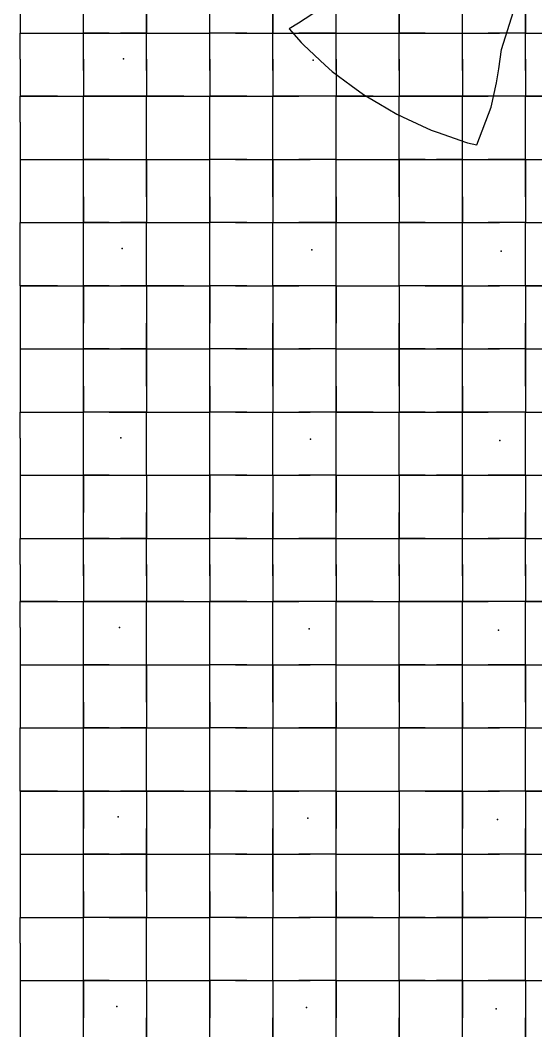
# Model space of a CAD drawing. Header units: metres. Extents: x 0 to 438, y -24 to 612.
# Drawn here: x 0 to 73.5, y 109.8 to 253.8 of the extents above; entities that cross this region are included whole.
import ezdxf

# ---------------------------------------------------------------- set-up
doc = ezdxf.new("R2010")
doc.units = ezdxf.units.M
doc.layers.add('LAYER_01_CUT', color=7, linetype='Continuous')
doc.layers.add('LAYER_04_GRID', color=7, linetype='Continuous')

msp = doc.modelspace()

# ---------------------------------------------------------------- linework, layer by layer
at = {"layer": 'LAYER_01_CUT'}
for points in [[(0, 266.31), (0, 261), (0, 257.31), (0, 252), (5.31, 252), (9, 252), (9, 257.31), (9, 261), (9, 266.31)], [(23.31, 252), (27, 252), (27, 257.31), (27, 261), (27, 266.31)], [(41.31, 252), (45, 252), (45, 257.31), (45, 261), (45, 266.31)], [(59.31, 252), (63, 252), (63, 257.31), (63, 261), (63, 266.31)], [(18, 257.31), (18, 252), (18, 255.69)], [(36, 257.31), (36, 252), (36, 255.69)], [(54, 257.31), (54, 252), (54, 255.69)], [(72, 257.31), (72, 252), (72, 255.69)], [(9, 252), (9, 255.69)], [(27, 252), (27, 255.69)], [(42.62, 255.37), (39.67, 253.44), (38.3, 252.61), (40.02, 250.67), (40.34, 250.32), (43.47, 247.45), (44.46, 246.55), (47.17, 244.54)], [(45, 252), (45, 255.69)], [(47.17, 244.54), (48.92, 243.25), (51.09, 241.96), (53.65, 240.45), (55.18, 239.74), (58.56, 238.17), (59.42, 237.87), (63.57, 236.43), (63.75, 236.38), (65.04, 236.07), (67.12, 241.45), (67.88, 244.9), (68.21, 246.93), (68.58, 249.66), (70.57, 255.99)], [(63, 252), (63, 255.69)], [(0, 248.31), (0, 252)], [(0, 252), (3.69, 252)], [(3.69, 252), (9, 252)], [(12.69, 252), (9, 252)], [(9, 248.31), (9, 252)], [(9, 246.69), (9, 252)], [(9, 252), (14.31, 252)], [(12.69, 252), (18, 252)], [(18, 252), (14.31, 252)], [(18, 248.31), (18, 252)], [(18, 246.69), (18, 252)], [(18, 252), (23.31, 252)], [(18, 252), (21.69, 252)], [(21.69, 252), (27, 252)], [(32.31, 252), (27, 252)], [(30.69, 252), (27, 252)], [(27, 248.31), (27, 252)], [(27, 246.69), (27, 252)], [(30.69, 252), (36, 252)], [(32.31, 252), (36, 252)], [(36, 248.31), (36, 252)], [(36, 246.69), (36, 252)], [(36, 252), (41.31, 252)], [(36, 252), (39.69, 252)], [(45, 252), (39.69, 252)], [(45, 248.31), (45, 252)], [(45, 246.69), (45, 252)], [(45, 252), (50.31, 252)], [(45, 252), (48.69, 252)], [(48.69, 252), (54, 252)], [(50.31, 252), (54, 252)], [(57.69, 252), (54, 252)], [(54, 248.31), (54, 252)], [(54, 246.69), (54, 252)], [(54, 252), (59.31, 252)], [(57.69, 252), (63, 252)], [(63, 248.31), (63, 252)], [(63, 246.69), (63, 252)], [(63, 252), (68.31, 252)], [(63, 252), (66.69, 252)], [(72, 252), (66.69, 252)], [(72, 252), (68.31, 252)], [(72, 248.31), (72, 252)], [(72, 246.69), (72, 252)], [(72, 252), (77.31, 252)], [(72, 252), (75.69, 252)], [(0, 248.31), (0, 243)], [(9, 248.31), (9, 243)], [(18, 248.31), (18, 243)], [(27, 248.31), (27, 243)], [(36, 248.31), (36, 243)], [(45, 248.31), (45, 243)], [(54, 248.31), (54, 243)], [(63, 248.31), (63, 243)], [(72, 248.31), (72, 243)], [(9, 246.69), (9, 243)], [(18, 246.69), (18, 243)], [(27, 246.69), (27, 243)], [(36, 246.69), (36, 243)], [(45, 246.69), (45, 243)], [(54, 246.69), (54, 243)], [(63, 246.69), (63, 243)], [(72, 246.69), (72, 243)], [(5.31, 243), (0, 243), (3.69, 243)], [(0, 239.31), (0, 243)], [(3.69, 243), (9, 243)], [(5.31, 243), (9, 243)], [(14.31, 243), (9, 243), (12.69, 243)], [(9, 239.31), (9, 243)], [(9, 237.69), (9, 243)], [(12.69, 243), (18, 243)], [(18, 243), (14.31, 243)], [(23.31, 243), (18, 243), (21.69, 243)], [(18, 239.31), (18, 243)], [(18, 237.69), (18, 243)], [(21.69, 243), (27, 243)], [(23.31, 243), (27, 243)], [(32.31, 243), (27, 243), (30.69, 243)], [(27, 239.31), (27, 243)], [(27, 237.69), (27, 243)], [(30.69, 243), (36, 243)], [(32.31, 243), (36, 243)], [(41.31, 243), (36, 243), (39.69, 243)], [(36, 239.31), (36, 243)], [(36, 237.69), (36, 243)], [(45, 243), (39.69, 243)], [(45, 243), (41.31, 243)], [(50.31, 243), (45, 243), (48.69, 243)], [(45, 239.31), (45, 243)], [(45, 237.69), (45, 243)], [(48.69, 243), (54, 243)], [(50.31, 243), (54, 243)], [(59.31, 243), (54, 243), (57.69, 243)], [(54, 239.31), (54, 243)], [(54, 237.69), (54, 243)], [(57.69, 243), (63, 243)], [(63, 243), (59.31, 243)], [(68.31, 243), (63, 243), (66.69, 243)], [(63, 239.31), (63, 243)], [(63, 237.69), (63, 243)], [(72, 243), (66.69, 243)], [(72, 243), (68.31, 243)], [(77.31, 243), (72, 243), (75.69, 243)], [(72, 239.31), (72, 243)], [(72, 237.69), (72, 243)], [(0, 239.31), (0, 234), (0, 230.31), (0, 225), (5.31, 225), (9, 225), (9, 230.31), (9, 234), (9, 239.31)], [(14.31, 234), (18, 234), (18, 239.31)], [(18, 230.31), (18, 225), (23.31, 225), (27, 225), (27, 230.31), (27, 234), (27, 239.31)], [(32.31, 234), (36, 234), (36, 239.31)], [(36, 230.31), (36, 225), (41.31, 225), (45, 225), (45, 230.31), (45, 234), (45, 239.31)], [(50.31, 234), (54, 234), (54, 239.31)], [(54, 230.31), (54, 225), (59.31, 225), (63, 225), (63, 230.31), (63, 234), (63, 239.31)], [(68.31, 234), (72, 234), (72, 239.31)], [(72, 230.31), (72, 225), (77.31, 225), (81, 225), (81, 230.31), (81, 234), (81, 239.31)], [(9, 234), (9, 237.69)], [(18, 234), (18, 237.69)], [(27, 234), (27, 237.69)], [(36, 234), (36, 237.69)], [(45, 234), (45, 237.69)], [(54, 234), (54, 237.69)], [(63, 234), (63, 237.69)], [(72, 234), (72, 237.69)], [(0, 234), (5.31, 234)], [(0, 234), (3.69, 234)], [(3.69, 234), (9, 234)], [(5.31, 234), (9, 234)], [(12.69, 234), (9, 234)], [(9, 228.69), (9, 234)], [(9, 234), (14.31, 234)], [(12.69, 234), (18, 234)], [(18, 228.69), (18, 234)], [(18, 234), (18, 230.31)], [(18, 234), (23.31, 234)], [(18, 234), (21.69, 234)], [(21.69, 234), (27, 234)], [(23.31, 234), (27, 234)], [(32.31, 234), (27, 234)], [(30.69, 234), (27, 234)], [(27, 228.69), (27, 234)], [(30.69, 234), (36, 234)], [(36, 228.69), (36, 234)], [(36, 234), (36, 230.31)], [(36, 234), (41.31, 234)], [(36, 234), (39.69, 234)], [(45, 234), (39.69, 234)], [(45, 234), (41.31, 234)], [(45, 228.69), (45, 234)], [(45, 234), (50.31, 234)], [(45, 234), (48.69, 234)], [(48.69, 234), (54, 234)], [(57.69, 234), (54, 234)], [(54, 228.69), (54, 234)], [(54, 234), (54, 230.31)], [(54, 234), (59.31, 234)], [(57.69, 234), (63, 234)], [(63, 234), (59.31, 234)], [(63, 228.69), (63, 234)], [(63, 234), (68.31, 234)], [(63, 234), (66.69, 234)], [(72, 234), (66.69, 234)], [(72, 228.69), (72, 234)], [(72, 234), (72, 230.31)], [(72, 234), (77.31, 234)], [(72, 234), (75.69, 234)], [(9, 228.69), (9, 225)], [(18, 228.69), (18, 225)], [(27, 228.69), (27, 225)], [(36, 228.69), (36, 225)], [(45, 228.69), (45, 225)], [(54, 228.69), (54, 225)], [(63, 228.69), (63, 225)], [(72, 228.69), (72, 225)], [(0, 221.31), (0, 225)], [(0, 225), (3.69, 225)], [(3.69, 225), (9, 225)], [(12.69, 225), (9, 225)], [(9, 221.31), (9, 225)], [(9, 219.69), (9, 225)], [(9, 225), (14.31, 225)], [(12.69, 225), (18, 225)], [(18, 225), (14.31, 225)], [(18, 221.31), (18, 225)], [(18, 219.69), (18, 225)], [(18, 225), (21.69, 225)], [(21.69, 225), (27, 225)], [(32.31, 225), (27, 225)], [(30.69, 225), (27, 225)], [(27, 221.31), (27, 225)], [(27, 219.69), (27, 225)], [(30.69, 225), (36, 225)], [(32.31, 225), (36, 225)], [(36, 221.31), (36, 225)], [(36, 219.69), (36, 225)], [(36, 225), (39.69, 225)], [(45, 225), (39.69, 225)], [(45, 221.31), (45, 225)], [(45, 219.69), (45, 225)], [(45, 225), (50.31, 225)], [(45, 225), (48.69, 225)], [(48.69, 225), (54, 225)], [(50.31, 225), (54, 225)], [(57.69, 225), (54, 225)], [(54, 221.31), (54, 225)], [(54, 219.69), (54, 225)], [(57.69, 225), (63, 225)], [(63, 221.31), (63, 225)], [(63, 219.69), (63, 225)], [(63, 225), (68.31, 225)], [(63, 225), (66.69, 225)], [(72, 225), (66.69, 225)], [(72, 225), (68.31, 225)], [(72, 221.31), (72, 225)], [(72, 219.69), (72, 225)], [(72, 225), (75.69, 225)], [(5.31, 216), (0, 216), (0, 221.31)], [(14.31, 198), (9, 198), (9, 203.31), (9, 207), (9, 212.31), (9, 216), (9, 221.31)], [(23.31, 216), (18, 216), (18, 221.31)], [(32.31, 198), (27, 198), (27, 203.31), (27, 207), (27, 212.31), (27, 216), (27, 221.31)], [(41.31, 216), (36, 216), (36, 221.31)], [(50.31, 198), (45, 198), (45, 203.31), (45, 207), (45, 212.31), (45, 216), (45, 221.31)], [(59.31, 216), (54, 216), (54, 221.31)], [(68.31, 198), (63, 198), (63, 203.31), (63, 207), (63, 212.31), (63, 216), (63, 221.31)], [(77.31, 216), (72, 216), (72, 221.31)], [(9, 216), (9, 219.69)], [(18, 216), (18, 219.69)], [(27, 216), (27, 219.69)], [(36, 216), (36, 219.69)], [(45, 216), (45, 219.69)], [(54, 216), (54, 219.69)], [(63, 216), (63, 219.69)], [(72, 216), (72, 219.69)], [(0, 216), (0, 212.31)], [(0, 216), (3.69, 216)], [(3.69, 216), (9, 216)], [(5.31, 216), (9, 216)], [(12.69, 216), (9, 216)], [(9, 216), (9, 210.69)], [(9, 216), (14.31, 216)], [(12.69, 216), (18, 216)], [(18, 216), (14.31, 216)], [(18, 216), (18, 212.31)], [(18, 216), (18, 210.69)], [(18, 216), (21.69, 216)], [(21.69, 216), (27, 216)], [(23.31, 216), (27, 216)], [(32.31, 216), (27, 216)], [(30.69, 216), (27, 216)], [(27, 216), (27, 210.69)], [(30.69, 216), (36, 216)], [(32.31, 216), (36, 216)], [(36, 216), (36, 212.31)], [(36, 216), (36, 210.69)], [(36, 216), (39.69, 216)], [(45, 216), (39.69, 216)], [(45, 216), (41.31, 216)], [(45, 216), (45, 210.69)], [(45, 216), (50.31, 216)], [(45, 216), (48.69, 216)], [(48.69, 216), (54, 216)], [(50.31, 216), (54, 216)], [(57.69, 216), (54, 216)], [(54, 216), (54, 212.31)], [(54, 216), (54, 210.69)], [(57.69, 216), (63, 216)], [(63, 216), (59.31, 216)], [(63, 216), (63, 210.69)], [(63, 216), (68.31, 216)], [(63, 216), (66.69, 216)], [(72, 216), (66.69, 216)], [(72, 216), (68.31, 216)], [(72, 216), (72, 212.31)], [(72, 216), (72, 210.69)], [(72, 216), (75.69, 216)], [(0, 212.31), (0, 207), (0, 203.31), (0, 198), (5.31, 198)], [(18, 212.31), (18, 207), (18, 210.69)], [(36, 212.31), (36, 207), (36, 210.69)], [(54, 212.31), (54, 207), (54, 210.69)], [(72, 212.31), (72, 207), (72, 210.69)], [(9, 207), (9, 210.69)], [(27, 207), (27, 210.69)], [(45, 207), (45, 210.69)], [(63, 207), (63, 210.69)], [(0, 207), (5.31, 207)], [(0, 207), (3.69, 207)], [(3.69, 207), (9, 207)], [(5.31, 207), (9, 207)], [(12.69, 207), (9, 207)], [(9, 201.69), (9, 207)], [(9, 207), (14.31, 207)], [(12.69, 207), (18, 207)], [(18, 207), (14.31, 207)], [(18, 201.69), (18, 207)], [(18, 207), (18, 203.31)], [(18, 207), (23.31, 207)], [(18, 207), (21.69, 207)], [(21.69, 207), (27, 207)], [(23.31, 207), (27, 207)], [(32.31, 207), (27, 207)], [(30.69, 207), (27, 207)], [(27, 201.69), (27, 207)], [(30.69, 207), (36, 207)], [(32.31, 207), (36, 207)], [(36, 201.69), (36, 207)], [(36, 207), (36, 203.31)], [(36, 207), (41.31, 207)], [(36, 207), (39.69, 207)], [(45, 207), (39.69, 207)], [(45, 207), (41.31, 207)], [(45, 201.69), (45, 207)], [(45, 207), (50.31, 207)], [(45, 207), (48.69, 207)], [(48.69, 207), (54, 207)], [(50.31, 207), (54, 207)], [(57.69, 207), (54, 207)], [(54, 201.69), (54, 207)], [(54, 207), (54, 203.31)], [(54, 207), (59.31, 207)], [(57.69, 207), (63, 207)], [(63, 207), (59.31, 207)], [(63, 201.69), (63, 207)], [(63, 207), (68.31, 207)], [(63, 207), (66.69, 207)], [(72, 207), (66.69, 207)], [(72, 207), (68.31, 207)], [(72, 201.69), (72, 207)], [(72, 207), (72, 203.31)], [(72, 207), (77.31, 207)], [(72, 207), (75.69, 207)], [(18, 203.31), (18, 198), (23.31, 198)], [(36, 203.31), (36, 198), (41.31, 198)], [(54, 203.31), (54, 198), (59.31, 198)], [(72, 203.31), (72, 198), (77.31, 198)], [(9, 201.69), (9, 198)], [(18, 201.69), (18, 198)], [(27, 201.69), (27, 198)], [(36, 201.69), (36, 198)], [(45, 201.69), (45, 198)], [(54, 201.69), (54, 198)], [(63, 201.69), (63, 198)], [(72, 201.69), (72, 198)], [(0, 194.31), (0, 198)], [(0, 198), (3.69, 198)], [(3.69, 198), (9, 198)], [(5.31, 198), (9, 198)], [(12.69, 198), (9, 198)], [(9, 194.31), (9, 198)], [(9, 192.69), (9, 198)], [(12.69, 198), (18, 198)], [(18, 198), (14.31, 198)], [(18, 194.31), (18, 198)], [(18, 192.69), (18, 198)], [(18, 198), (21.69, 198)], [(21.69, 198), (27, 198)], [(23.31, 198), (27, 198)], [(30.69, 198), (27, 198)], [(27, 194.31), (27, 198)], [(27, 192.69), (27, 198)], [(30.69, 198), (36, 198)], [(32.31, 198), (36, 198)], [(36, 194.31), (36, 198)], [(36, 192.69), (36, 198)], [(36, 198), (39.69, 198)], [(45, 198), (39.69, 198)], [(45, 198), (41.31, 198)], [(45, 194.31), (45, 198)], [(45, 192.69), (45, 198)], [(45, 198), (48.69, 198)], [(48.69, 198), (54, 198)], [(50.31, 198), (54, 198)], [(57.69, 198), (54, 198)], [(54, 194.31), (54, 198)], [(54, 192.69), (54, 198)], [(57.69, 198), (63, 198)], [(63, 198), (59.31, 198)], [(63, 194.31), (63, 198)], [(63, 192.69), (63, 198)], [(63, 198), (66.69, 198)], [(72, 198), (66.69, 198)], [(72, 198), (68.31, 198)], [(72, 194.31), (72, 198)], [(72, 192.69), (72, 198)], [(72, 198), (75.69, 198)], [(0, 194.31), (0, 189), (0, 185.31), (0, 180), (5.31, 180), (9, 180), (9, 185.31), (9, 189), (9, 194.31)], [(14.31, 189), (18, 189), (18, 194.31)], [(23.31, 180), (27, 180), (27, 185.31), (27, 189), (27, 194.31)], [(32.31, 189), (36, 189), (36, 194.31)], [(41.31, 180), (45, 180), (45, 185.31), (45, 189), (45, 194.31)], [(50.31, 189), (54, 189), (54, 194.31)], [(59.31, 180), (63, 180), (63, 185.31), (63, 189), (63, 194.31)], [(68.31, 189), (72, 189), (72, 194.31)], [(9, 189), (9, 192.69)], [(18, 189), (18, 192.69)], [(27, 189), (27, 192.69)], [(36, 189), (36, 192.69)], [(45, 189), (45, 192.69)], [(54, 189), (54, 192.69)], [(63, 189), (63, 192.69)], [(72, 189), (72, 192.69)], [(0, 189), (5.31, 189)], [(0, 189), (3.69, 189)], [(3.69, 189), (9, 189)], [(5.31, 189), (9, 189)], [(12.69, 189), (9, 189)], [(9, 189), (9, 183.69)], [(9, 189), (14.31, 189)], [(12.69, 189), (18, 189)], [(18, 189), (18, 185.31)], [(18, 189), (18, 183.69)], [(18, 189), (23.31, 189)], [(18, 189), (21.69, 189)], [(21.69, 189), (27, 189)], [(23.31, 189), (27, 189)], [(32.31, 189), (27, 189)], [(30.69, 189), (27, 189)], [(27, 189), (27, 183.69)], [(30.69, 189), (36, 189)], [(36, 189), (36, 185.31)], [(36, 189), (36, 183.69)], [(36, 189), (41.31, 189)], [(36, 189), (39.69, 189)], [(45, 189), (39.69, 189)], [(45, 189), (41.31, 189)], [(45, 189), (45, 183.69)], [(45, 189), (50.31, 189)], [(45, 189), (48.69, 189)], [(48.69, 189), (54, 189)], [(57.69, 189), (54, 189)], [(54, 189), (54, 185.31)], [(54, 189), (54, 183.69)], [(54, 189), (59.31, 189)], [(57.69, 189), (63, 189)], [(63, 189), (59.31, 189)], [(63, 189), (63, 183.69)], [(63, 189), (68.31, 189)], [(63, 189), (66.69, 189)], [(72, 189), (66.69, 189)], [(72, 189), (72, 185.31)], [(72, 189), (72, 183.69)], [(72, 189), (77.31, 189)], [(72, 189), (75.69, 189)], [(18, 185.31), (18, 180), (18, 183.69)], [(36, 185.31), (36, 180), (36, 183.69)], [(54, 185.31), (54, 180), (54, 183.69)], [(72, 185.31), (72, 180), (72, 183.69)], [(9, 180), (9, 183.69)], [(27, 180), (27, 183.69)], [(45, 180), (45, 183.69)], [(63, 180), (63, 183.69)], [(0, 176.31), (0, 180)], [(0, 180), (3.69, 180)], [(3.69, 180), (9, 180)], [(12.69, 180), (9, 180)], [(9, 176.31), (9, 180)], [(9, 174.69), (9, 180)], [(9, 180), (14.31, 180)], [(12.69, 180), (18, 180)], [(18, 180), (14.31, 180)], [(18, 176.31), (18, 180)], [(18, 174.69), (18, 180)], [(18, 180), (23.31, 180)], [(18, 180), (21.69, 180)], [(21.69, 180), (27, 180)], [(32.31, 180), (27, 180)], [(30.69, 180), (27, 180)], [(27, 176.31), (27, 180)], [(27, 174.69), (27, 180)], [(30.69, 180), (36, 180)], [(32.31, 180), (36, 180)], [(36, 176.31), (36, 180)], [(36, 174.69), (36, 180)], [(36, 180), (41.31, 180)], [(36, 180), (39.69, 180)], [(45, 180), (39.69, 180)], [(45, 176.31), (45, 180)], [(45, 174.69), (45, 180)], [(45, 180), (50.31, 180)], [(45, 180), (48.69, 180)], [(48.69, 180), (54, 180)], [(50.31, 180), (54, 180)], [(57.69, 180), (54, 180)], [(54, 176.31), (54, 180)], [(54, 174.69), (54, 180)], [(54, 180), (59.31, 180)], [(57.69, 180), (63, 180)], [(63, 176.31), (63, 180)], [(63, 174.69), (63, 180)], [(63, 180), (68.31, 180)], [(63, 180), (66.69, 180)], [(72, 180), (66.69, 180)], [(72, 180), (68.31, 180)], [(72, 176.31), (72, 180)], [(72, 174.69), (72, 180)], [(72, 180), (77.31, 180)], [(72, 180), (75.69, 180)], [(0, 176.31), (0, 171)], [(9, 176.31), (9, 171)], [(18, 176.31), (18, 171)], [(27, 176.31), (27, 171)], [(36, 176.31), (36, 171)], [(45, 176.31), (45, 171)], [(54, 176.31), (54, 171)], [(63, 176.31), (63, 171)], [(72, 176.31), (72, 171)], [(9, 174.69), (9, 171)], [(18, 174.69), (18, 171)], [(27, 174.69), (27, 171)], [(36, 174.69), (36, 171)], [(45, 174.69), (45, 171)], [(54, 174.69), (54, 171)], [(63, 174.69), (63, 171)], [(72, 174.69), (72, 171)], [(5.31, 171), (0, 171), (3.69, 171)], [(0, 167.31), (0, 171)], [(3.69, 171), (9, 171)], [(5.31, 171), (9, 171)], [(14.31, 171), (9, 171), (12.69, 171)], [(9, 167.31), (9, 171)], [(9, 165.69), (9, 171)], [(12.69, 171), (18, 171)], [(18, 171), (14.31, 171)], [(23.31, 171), (18, 171), (21.69, 171)], [(18, 167.31), (18, 171)], [(18, 165.69), (18, 171)], [(21.69, 171), (27, 171)], [(23.31, 171), (27, 171)], [(32.31, 171), (27, 171), (30.69, 171)], [(27, 167.31), (27, 171)], [(27, 165.69), (27, 171)], [(30.69, 171), (36, 171)], [(32.31, 171), (36, 171)], [(41.31, 171), (36, 171), (39.69, 171)], [(36, 167.31), (36, 171)], [(36, 165.69), (36, 171)], [(45, 171), (39.69, 171)], [(45, 171), (41.31, 171)], [(50.31, 171), (45, 171), (48.69, 171)], [(45, 167.31), (45, 171)], [(45, 165.69), (45, 171)], [(48.69, 171), (54, 171)], [(50.31, 171), (54, 171)], [(59.31, 171), (54, 171), (57.69, 171)], [(54, 167.31), (54, 171)], [(54, 165.69), (54, 171)], [(57.69, 171), (63, 171)], [(63, 171), (59.31, 171)], [(68.31, 171), (63, 171), (66.69, 171)], [(63, 167.31), (63, 171)], [(63, 165.69), (63, 171)], [(72, 171), (66.69, 171)], [(72, 171), (68.31, 171)], [(77.31, 171), (72, 171), (75.69, 171)], [(72, 167.31), (72, 171)], [(72, 165.69), (72, 171)], [(0, 167.31), (0, 162), (0, 158.31), (0, 153), (5.31, 153), (9, 153), (9, 158.31), (9, 162), (9, 167.31)], [(14.31, 162), (18, 162), (18, 167.31)], [(18, 158.31), (18, 153), (23.31, 153), (27, 153), (27, 158.31), (27, 162), (27, 167.31)], [(32.31, 162), (36, 162), (36, 167.31)], [(36, 158.31), (36, 153), (41.31, 153), (45, 153), (45, 158.31), (45, 162), (45, 167.31)], [(50.31, 162), (54, 162), (54, 167.31)], [(54, 158.31), (54, 153), (59.31, 153), (63, 153), (63, 158.31), (63, 162), (63, 167.31)], [(68.31, 162), (72, 162), (72, 167.31)], [(72, 158.31), (72, 153), (77.31, 153), (81, 153), (81, 158.31), (81, 162), (81, 167.31)], [(9, 162), (9, 165.69)], [(18, 162), (18, 165.69)], [(27, 162), (27, 165.69)], [(36, 162), (36, 165.69)], [(45, 162), (45, 165.69)], [(54, 162), (54, 165.69)], [(63, 162), (63, 165.69)], [(72, 162), (72, 165.69)], [(0, 162), (5.31, 162)], [(0, 162), (3.69, 162)], [(3.69, 162), (9, 162)], [(5.31, 162), (9, 162)], [(12.69, 162), (9, 162)], [(9, 156.69), (9, 162)], [(9, 162), (14.31, 162)], [(12.69, 162), (18, 162)], [(18, 156.69), (18, 162)], [(18, 162), (18, 158.31)], [(18, 162), (23.31, 162)], [(18, 162), (21.69, 162)], [(21.69, 162), (27, 162)], [(23.31, 162), (27, 162)], [(32.31, 162), (27, 162)], [(30.69, 162), (27, 162)], [(27, 156.69), (27, 162)], [(30.69, 162), (36, 162)], [(36, 156.69), (36, 162)], [(36, 162), (36, 158.31)], [(36, 162), (41.31, 162)], [(36, 162), (39.69, 162)], [(45, 162), (39.69, 162)], [(45, 162), (41.31, 162)], [(45, 156.69), (45, 162)], [(45, 162), (50.31, 162)], [(45, 162), (48.69, 162)], [(48.69, 162), (54, 162)], [(57.69, 162), (54, 162)], [(54, 156.69), (54, 162)], [(54, 162), (54, 158.31)], [(54, 162), (59.31, 162)], [(57.69, 162), (63, 162)], [(63, 162), (59.31, 162)], [(63, 156.69), (63, 162)], [(63, 162), (68.31, 162)], [(63, 162), (66.69, 162)], [(72, 162), (66.69, 162)], [(72, 156.69), (72, 162)], [(72, 162), (72, 158.31)], [(72, 162), (77.31, 162)], [(72, 162), (75.69, 162)], [(9, 156.69), (9, 153)], [(18, 156.69), (18, 153)], [(27, 156.69), (27, 153)], [(36, 156.69), (36, 153)], [(45, 156.69), (45, 153)], [(54, 156.69), (54, 153)], [(63, 156.69), (63, 153)], [(72, 156.69), (72, 153)], [(0, 149.31), (0, 153)], [(0, 153), (3.69, 153)], [(3.69, 153), (9, 153)], [(12.69, 153), (9, 153)], [(9, 149.31), (9, 153)], [(9, 147.69), (9, 153)], [(9, 153), (14.31, 153)], [(12.69, 153), (18, 153)], [(18, 153), (14.31, 153)], [(18, 149.31), (18, 153)], [(18, 147.69), (18, 153)], [(18, 153), (21.69, 153)], [(21.69, 153), (27, 153)], [(32.31, 153), (27, 153)], [(30.69, 153), (27, 153)], [(27, 149.31), (27, 153)], [(27, 147.69), (27, 153)], [(30.69, 153), (36, 153)], [(32.31, 153), (36, 153)], [(36, 149.31), (36, 153)], [(36, 147.69), (36, 153)], [(36, 153), (39.69, 153)], [(45, 153), (39.69, 153)], [(45, 149.31), (45, 153)], [(45, 147.69), (45, 153)], [(45, 153), (50.31, 153)], [(45, 153), (48.69, 153)], [(48.69, 153), (54, 153)], [(50.31, 153), (54, 153)], [(57.69, 153), (54, 153)], [(54, 149.31), (54, 153)], [(54, 147.69), (54, 153)], [(57.69, 153), (63, 153)], [(63, 149.31), (63, 153)], [(63, 147.69), (63, 153)], [(63, 153), (68.31, 153)], [(63, 153), (66.69, 153)], [(72, 153), (66.69, 153)], [(72, 153), (68.31, 153)], [(72, 149.31), (72, 153)], [(72, 147.69), (72, 153)], [(72, 153), (75.69, 153)], [(5.31, 144), (0, 144), (0, 149.31)], [(14.31, 126), (9, 126), (9, 131.31), (9, 135), (9, 140.31), (9, 144), (9, 149.31)], [(23.31, 144), (18, 144), (18, 149.31)], [(32.31, 126), (27, 126), (27, 131.31), (27, 135), (27, 140.31), (27, 144), (27, 149.31)], [(41.31, 144), (36, 144), (36, 149.31)], [(50.31, 126), (45, 126), (45, 131.31), (45, 135), (45, 140.31), (45, 144), (45, 149.31)], [(59.31, 144), (54, 144), (54, 149.31)], [(68.31, 126), (63, 126), (63, 131.31), (63, 135), (63, 140.31), (63, 144), (63, 149.31)], [(77.31, 144), (72, 144), (72, 149.31)], [(9, 144), (9, 147.69)], [(18, 144), (18, 147.69)], [(27, 144), (27, 147.69)], [(36, 144), (36, 147.69)], [(45, 144), (45, 147.69)], [(54, 144), (54, 147.69)], [(63, 144), (63, 147.69)], [(72, 144), (72, 147.69)], [(0, 144), (0, 140.31)], [(0, 144), (3.69, 144)], [(3.69, 144), (9, 144)], [(5.31, 144), (9, 144)], [(12.69, 144), (9, 144)], [(9, 144), (9, 138.69)], [(9, 144), (14.31, 144)], [(12.69, 144), (18, 144)], [(18, 144), (14.31, 144)], [(18, 144), (18, 140.31)], [(18, 144), (18, 138.69)], [(18, 144), (21.69, 144)], [(21.69, 144), (27, 144)], [(23.31, 144), (27, 144)], [(32.31, 144), (27, 144)], [(30.69, 144), (27, 144)], [(27, 144), (27, 138.69)], [(30.69, 144), (36, 144)], [(32.31, 144), (36, 144)], [(36, 144), (36, 140.31)], [(36, 144), (36, 138.69)], [(36, 144), (39.69, 144)], [(45, 144), (39.69, 144)], [(45, 144), (41.31, 144)], [(45, 144), (45, 138.69)], [(45, 144), (50.31, 144)], [(45, 144), (48.69, 144)], [(48.69, 144), (54, 144)], [(50.31, 144), (54, 144)], [(57.69, 144), (54, 144)], [(54, 144), (54, 140.31)], [(54, 144), (54, 138.69)], [(57.69, 144), (63, 144)], [(63, 144), (59.31, 144)], [(63, 144), (63, 138.69)], [(63, 144), (68.31, 144)], [(63, 144), (66.69, 144)], [(72, 144), (66.69, 144)], [(72, 144), (68.31, 144)], [(72, 144), (72, 140.31)], [(72, 144), (72, 138.69)], [(72, 144), (75.69, 144)], [(0, 140.31), (0, 135), (0, 131.31), (0, 126), (5.31, 126)], [(18, 140.31), (18, 135), (18, 138.69)], [(36, 140.31), (36, 135), (36, 138.69)], [(54, 140.31), (54, 135), (54, 138.69)], [(72, 140.31), (72, 135), (72, 138.69)], [(9, 135), (9, 138.69)], [(27, 135), (27, 138.69)], [(45, 135), (45, 138.69)], [(63, 135), (63, 138.69)], [(0, 135), (5.31, 135)], [(0, 135), (3.69, 135)], [(3.69, 135), (9, 135)], [(5.31, 135), (9, 135)], [(12.69, 135), (9, 135)], [(9, 129.69), (9, 135)], [(9, 135), (14.31, 135)], [(12.69, 135), (18, 135)], [(18, 135), (14.31, 135)], [(18, 129.69), (18, 135)], [(18, 135), (18, 131.31)], [(18, 135), (23.31, 135)], [(18, 135), (21.69, 135)], [(21.69, 135), (27, 135)], [(23.31, 135), (27, 135)], [(32.31, 135), (27, 135)], [(30.69, 135), (27, 135)], [(27, 129.69), (27, 135)], [(30.69, 135), (36, 135)], [(32.31, 135), (36, 135)], [(36, 129.69), (36, 135)], [(36, 135), (36, 131.31)], [(36, 135), (41.31, 135)], [(36, 135), (39.69, 135)], [(45, 135), (39.69, 135)], [(45, 135), (41.31, 135)], [(45, 129.69), (45, 135)], [(45, 135), (50.31, 135)], [(45, 135), (48.69, 135)], [(48.69, 135), (54, 135)], [(50.31, 135), (54, 135)], [(57.69, 135), (54, 135)], [(54, 129.69), (54, 135)], [(54, 135), (54, 131.31)], [(54, 135), (59.31, 135)], [(57.69, 135), (63, 135)], [(63, 135), (59.31, 135)], [(63, 129.69), (63, 135)], [(63, 135), (68.31, 135)], [(63, 135), (66.69, 135)], [(72, 135), (66.69, 135)], [(72, 135), (68.31, 135)], [(72, 129.69), (72, 135)], [(72, 135), (72, 131.31)], [(72, 135), (77.31, 135)], [(72, 135), (75.69, 135)], [(18, 131.31), (18, 126), (23.31, 126)], [(36, 131.31), (36, 126), (41.31, 126)], [(54, 131.31), (54, 126), (59.31, 126)], [(72, 131.31), (72, 126), (77.31, 126)], [(9, 129.69), (9, 126)], [(18, 129.69), (18, 126)], [(27, 129.69), (27, 126)], [(36, 129.69), (36, 126)], [(45, 129.69), (45, 126)], [(54, 129.69), (54, 126)], [(63, 129.69), (63, 126)], [(72, 129.69), (72, 126)], [(0, 122.31), (0, 126)], [(0, 126), (3.69, 126)], [(3.69, 126), (9, 126)], [(5.31, 126), (9, 126)], [(12.69, 126), (9, 126)], [(9, 122.31), (9, 126)], [(9, 120.69), (9, 126)], [(12.69, 126), (18, 126)], [(18, 126), (14.31, 126)], [(18, 122.31), (18, 126)], [(18, 120.69), (18, 126)], [(18, 126), (21.69, 126)], [(21.69, 126), (27, 126)], [(23.31, 126), (27, 126)], [(30.69, 126), (27, 126)], [(27, 122.31), (27, 126)], [(27, 120.69), (27, 126)], [(30.69, 126), (36, 126)], [(32.31, 126), (36, 126)], [(36, 122.31), (36, 126)], [(36, 120.69), (36, 126)], [(36, 126), (39.69, 126)], [(45, 126), (39.69, 126)], [(45, 126), (41.31, 126)], [(45, 122.31), (45, 126)], [(45, 120.69), (45, 126)], [(45, 126), (48.69, 126)], [(48.69, 126), (54, 126)], [(50.31, 126), (54, 126)], [(57.69, 126), (54, 126)], [(54, 122.31), (54, 126)], [(54, 120.69), (54, 126)], [(57.69, 126), (63, 126)], [(63, 126), (59.31, 126)], [(63, 122.31), (63, 126)], [(63, 120.69), (63, 126)], [(63, 126), (66.69, 126)], [(72, 126), (66.69, 126)], [(72, 126), (68.31, 126)], [(72, 122.31), (72, 126)], [(72, 120.69), (72, 126)], [(72, 126), (75.69, 126)], [(0, 122.31), (0, 117), (0, 113.31), (0, 108), (5.31, 108), (9, 108), (9, 113.31), (9, 117), (9, 122.31)], [(14.31, 117), (18, 117), (18, 122.31)], [(23.31, 108), (27, 108), (27, 113.31), (27, 117), (27, 122.31)], [(32.31, 117), (36, 117), (36, 122.31)], [(41.31, 108), (45, 108), (45, 113.31), (45, 117), (45, 122.31)], [(50.31, 117), (54, 117), (54, 122.31)], [(59.31, 108), (63, 108), (63, 113.31), (63, 117), (63, 122.31)], [(68.31, 117), (72, 117), (72, 122.31)], [(9, 117), (9, 120.69)], [(18, 117), (18, 120.69)], [(27, 117), (27, 120.69)], [(36, 117), (36, 120.69)], [(45, 117), (45, 120.69)], [(54, 117), (54, 120.69)], [(63, 117), (63, 120.69)], [(72, 117), (72, 120.69)], [(0, 117), (5.31, 117)], [(0, 117), (3.69, 117)], [(3.69, 117), (9, 117)], [(5.31, 117), (9, 117)], [(12.69, 117), (9, 117)], [(9, 117), (9, 111.69)], [(9, 117), (14.31, 117)], [(12.69, 117), (18, 117)], [(18, 117), (18, 113.31)], [(18, 117), (18, 111.69)], [(18, 117), (23.31, 117)], [(18, 117), (21.69, 117)], [(21.69, 117), (27, 117)], [(23.31, 117), (27, 117)], [(32.31, 117), (27, 117)], [(30.69, 117), (27, 117)], [(27, 117), (27, 111.69)], [(30.69, 117), (36, 117)], [(36, 117), (36, 113.31)], [(36, 117), (36, 111.69)], [(36, 117), (41.31, 117)], [(36, 117), (39.69, 117)], [(45, 117), (39.69, 117)], [(45, 117), (41.31, 117)], [(45, 117), (45, 111.69)], [(45, 117), (50.31, 117)], [(45, 117), (48.69, 117)], [(48.69, 117), (54, 117)], [(57.69, 117), (54, 117)], [(54, 117), (54, 113.31)], [(54, 117), (54, 111.69)], [(54, 117), (59.31, 117)], [(57.69, 117), (63, 117)], [(63, 117), (59.31, 117)], [(63, 117), (63, 111.69)], [(63, 117), (68.31, 117)], [(63, 117), (66.69, 117)], [(72, 117), (66.69, 117)], [(72, 117), (72, 113.31)], [(72, 117), (72, 111.69)], [(72, 117), (77.31, 117)], [(72, 117), (75.69, 117)], [(18, 113.31), (18, 108), (18, 111.69)], [(36, 113.31), (36, 108), (36, 111.69)], [(54, 113.31), (54, 108), (54, 111.69)], [(72, 113.31), (72, 108), (72, 111.69)], [(9, 108), (9, 111.69)], [(27, 108), (27, 111.69)], [(45, 108), (45, 111.69)], [(63, 108), (63, 111.69)]]:
    msp.add_lwpolyline(points, dxfattribs=at)
at = {"layer": 'LAYER_04_GRID'}
for p in [(14.73, 248.32), (41.72, 248.13), (14.54, 221.32), (41.54, 221.14), (68.54, 220.95), (14.35, 194.32), (41.35, 194.14), (68.35, 193.95), (14.17, 167.32), (41.17, 167.14), (68.16, 166.95), (13.98, 140.32), (40.98, 140.14), (67.98, 139.95), (13.79, 113.32), (40.79, 113.14), (67.79, 112.95)]:
    msp.add_point(p, dxfattribs=at)

doc.saveas('drawing.dxf')
